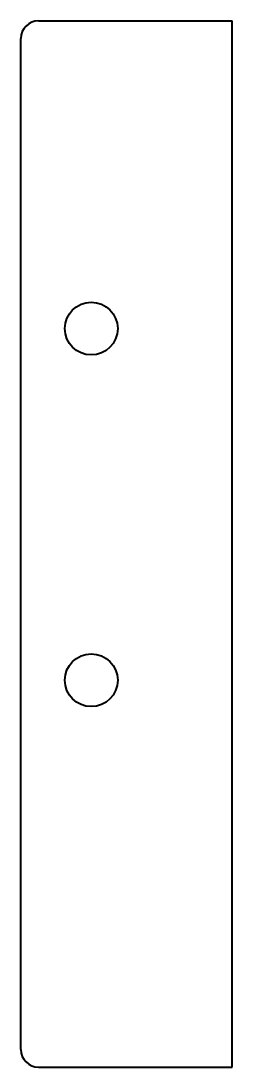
# Model space of a CAD drawing. Header units: millimetres. Extents: x -44 to -32, y 42.4 to 101.9.
import ezdxf

# ---------------------------------------------------------------- set-up
doc = ezdxf.new("R2010")
doc.units = ezdxf.units.MM
doc.header["$MEASUREMENT"] = 0
doc.layers.add('Visible', color=7, linetype='Continuous', lineweight=40)

msp = doc.modelspace()

# ---------------------------------------------------------------- linework, layer by layer
at = {"layer": 'Visible'}
for p, q in [((-43, 101.902137), (-32, 101.902137)), ((-32, 42.402137), (-32, 101.902137)), ((-44, 43.402137), (-44, 100.902137)), ((-43, 42.402137), (-32, 42.402137))]:
    msp.add_line(p, q, dxfattribs=at)
for centre in [(-40, 84.402137), (-40, 64.402137)]:
    msp.add_circle(centre, 1.5, dxfattribs=at)
for centre, start, end in [((-43, 100.902137), 90, 180), ((-43, 43.402137), 180, 270)]:
    msp.add_arc(centre, 1, start, end, dxfattribs=at)

doc.saveas('drawing.dxf')
